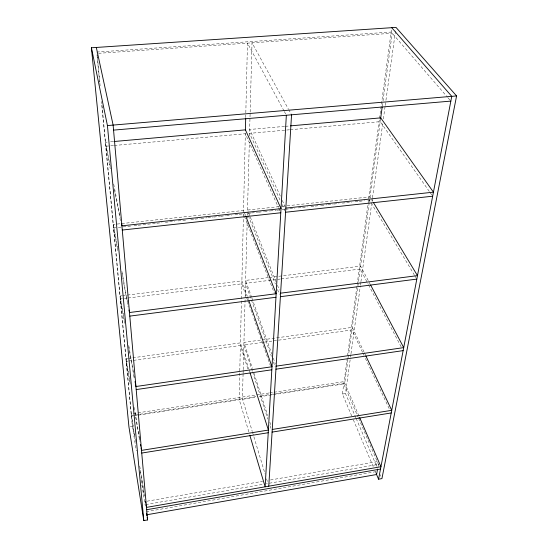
<?xml version="1.0" encoding="UTF-8"?>
<svg xmlns="http://www.w3.org/2000/svg" width="548" height="548" viewBox="0 0 548 548"><rect width="100%" height="100%" fill="white"/><g stroke="black" fill="none" stroke-linecap="round" stroke-linejoin="round"><path stroke-width="0.41" stroke-dasharray="2.74 2.06" d="M245.353 133.006L239.12 399.197L248.847 431.954M245.71 117.601L247.456 43.134L283.919 110.744M243.086 373.887L242.415 398.697L252.265 431.406M243.107 373.037L243.175 370.469M243.196 369.612L247.189 221.618M247.285 218.193L247.354 215.631M247.374 214.775L249.34 142.062M249.498 136.068L250.121 112.97M250.148 112.121L252.018 42.826L288.262 108.805M351.693 415.918L342.404 394.046L379.401 119.272M379.517 118.43L391.635 28.414M369.208 202.705L344.74 383.168L259.259 396.142M369.325 201.856L369.784 198.465M369.9 197.623L380.613 118.621M382.305 106.12L382.881 101.88M382.997 101.038L392.19 33.257L97.044 53.403L97.291 55.965M355.858 417.754L345.493 393.567L350.398 357.967M350.514 357.118L350.871 354.577M350.987 353.727L360.337 285.919M360.454 285.076L360.803 282.528M360.92 281.686L371.558 204.548M372.024 201.157L372.38 198.616M372.496 197.766L382.901 122.334M383.367 118.943L385.121 106.23M385.237 105.38L385.819 101.14M385.936 100.298L395.526 30.791M376.408 466.28L377.277 461.594L268.479 480.308M378.038 466.718L378.476 464.375L266.376 483.74M146.234 511.709L375.394 471.746M147.022 501.201L262.574 481.322M145.837 504.564L262.999 484.322M130.321 426.769L132.369 426.454L101.455 101.435M342.404 394.046L345.493 393.567M268.883 393.005L131.171 413.85L134.897 436.605M269.726 392.882L273.11 392.368M273.952 392.238L344.076 381.627L358.954 415.98M139.069 414.384L131.452 415.542L101.818 103.682M139.911 414.254L255.868 396.656M137.322 415.295L131.397 416.192L134.979 438.099M138.165 415.165L255.772 397.3M259.156 396.786L343.76 383.929L356.906 414.391M127.992 361.132L126.3 361.365L130.129 384.08M128.835 361.009L240.373 345.487L247.922 369.133M127.746 358.488L126.054 358.721L130.164 383.107M128.595 358.371L131.986 357.899M132.828 357.782L240.435 342.87L248.792 368.948M121.779 295.762L120.087 295.975L124.341 320.285M122.629 295.66L241.887 280.864L247.237 296.112M268.438 277.569L245.607 280.405L251.594 297.228M269.28 277.466L360.611 266.136L370.188 284.241M127.17 298.126L120.375 298.975L124.622 323.306M128.02 298.016L241.819 283.823L247.429 299.893M280.357 279.014L245.525 283.357L271.397 356.358M281.206 278.911L360.214 269.054L368.167 284.159M130.595 226.071L113.621 227.906L117.779 250.587M133.993 225.701L137.384 225.331M138.233 225.242L156.057 223.31M156.899 223.221L161.996 222.666M165.386 222.296L168.784 221.933M169.633 221.837L174.723 221.289M178.121 220.919L187.45 219.906M190.848 219.543L194.239 219.173M195.088 219.084L200.178 218.529M201.027 218.44L206.973 217.796M207.815 217.7L212.912 217.152M213.761 217.056L219.7 216.412M220.549 216.323L225.639 215.768M226.488 215.679L231.578 215.124M234.976 214.761L238.366 214.391M239.216 214.302L243.456 213.843L244.079 215.433M250.806 213.042L247.415 213.412L248.039 215.001M251.655 212.953L257.594 212.309M258.437 212.22L263.526 211.665M264.376 211.576L269.465 211.021M270.315 210.932L276.254 210.288M277.103 210.192L284.734 209.37M285.583 209.274L288.974 208.911M289.824 208.815L294.913 208.267M298.304 207.898L301.695 207.528M302.544 207.439L307.634 206.884M311.031 206.521L314.422 206.151M315.271 206.062L320.361 205.507M321.203 205.418L327.142 204.774M327.992 204.685L333.081 204.13M333.931 204.041L339.02 203.486M342.411 203.116L345.802 202.753M346.651 202.657L351.741 202.109M355.131 201.739L358.529 201.376M359.378 201.28L364.468 200.732M367.859 200.363L369.551 200.178L414.192 274.719M278.98 206.658L247.504 210.042L248.45 212.419M282.384 206.288L370.003 196.869L372.64 201.239M107.182 142.11L105.49 142.261L110.251 166.496M110.573 141.809L113.121 141.59M284.563 126.389L249.676 129.479L280.864 197.328M285.412 126.314L289.666 125.937M113.518 145.542L105.867 146.227L110.299 168.859M114.368 145.467L245.333 133.739L278.35 207.343M289.44 129.787L249.573 133.356L280.281 200.643M290.289 129.712L380.202 121.656L429.721 192.026M96.756 52.06L391.149 32.051L447.504 97.222M448.059 97.873L450.846 101.099M430.214 192.725L431.687 194.814M414.63 275.445L415.939 277.637M288.673 109.552L291.146 114.053M284.323 111.491L285.94 114.498M368.564 284.912L401.157 346.843M363.988 351.946L352.309 327.368L243.935 342.384L252.402 368.427M364.351 352.713L365.448 355.022M362.502 352.241L351.96 329.958L243.86 345L252.306 371.051M362.865 353.008L363.954 355.316M365.413 358.392L389.772 409.883M282.282 200.41L285.118 206.575M282.049 204.514L284.871 210.699M278.699 208.117L280.09 211.22M357.241 415.172L358.255 417.514M358.591 418.295L378.812 465.149M356.193 418.535L376.586 466.122M380.264 474.705L380.935 476.267M353.35 419.83L373.25 466.704M375.243 471.39L375.983 473.136M248.765 213.206L250.025 216.378M250.34 217.166L276.199 282.083M277.459 285.255L279.35 290.002M248.354 215.789L275.37 284.001M277.569 289.556L279.453 294.31M245.401 215.227L243.538 210.466L113.299 224.475L117.765 248.799M244.387 216.227L274.411 293.29M251.881 298.03L271.856 354.124M273.281 358.132L275.274 363.742M273.39 361.968L275.096 366.783M247.518 296.92L248.641 300.126M247.71 300.694L252.758 315.155M253.875 318.367L270.417 365.776M253.991 373.304L267.753 415.624M269.869 422.131L271.192 426.2M252.566 371.866L267.862 419.083M269.979 425.597L271.294 429.666M249.059 369.763L249.84 372.208M252.512 432.221L265.074 473.924M266.554 478.829L267.78 482.918M113.696 184.046L120.265 217.474M114.402 189.814L120.635 221.673M121.923 271.438L127.472 301.626M121.937 273.267L128.095 306.873M128.746 345.439L133.876 374.777M134.027 375.613L134.322 377.291M128.725 346.795L134.294 378.682M134.274 407.5L139.377 437.777M139.521 438.612L139.802 440.297M134.938 412.678L139.754 441.284M139.726 466.101L140.274 469.472M140.411 470.314L144.549 495.598M135.116 438.948L135.664 442.318M140.487 471.807L144.48 496.248M132.369 426.454L136.342 450.874M141.137 480.349L145.247 505.619M97.373 56.814L99.798 82.378M99.88 83.228L100.12 85.783M97.044 55.115L99.64 82.371"/><path stroke-width="0.82" d="M245.415 130.438L245.696 118.457M286.344 115.251L265.143 486.816L249.82 435.228M268.767 486.192L291.557 114.799M380.586 118.827L382.196 106.963M377.599 469.061L376.572 474.527L146.734 514.778L146.583 513.072M96.318 47.45L113.121 125.088L147.576 519.936L143.802 520.6L128.958 426.981L91.413 47.779L395.992 27.4L456.587 95.934L381.935 478.61L378.558 479.205L451.758 96.338L391.731 27.688M146.686 509.729L380.497 469.054M272.246 429.454L391.724 410.322L365.811 355.789M141.74 453.059L268.232 432.728M272.089 432.105L391.224 412.959M136.199 389.587L271.822 369.79M275.945 369.188L403.143 350.624M276.13 366.146L403.718 347.617L370.592 284.994M129.787 316.114L275.959 297.263M280.391 296.694L416.816 279.103M280.61 293.166L417.48 275.637L373.517 202.698M122.279 230.05L280.781 212.768M285.577 212.247L432.667 196.205M285.83 208.117L433.441 192.163L380.716 117.868L290.522 125.862M113.97 141.514L245.429 129.855L281.021 208.637L121.909 225.831L121.416 223.324M91.413 47.779L107.435 125.567L456.587 95.934M113.559 130.116L450.846 101.099M359.632 417.542L380.942 466.738L146.48 507.393L146.069 504.866M376.236 473.732L378.558 479.205M245.71 216.022L276.165 293.742L129.479 312.531L129.013 310.017M248.922 300.927L271.993 366.749L135.931 386.518L135.637 384.84M250.1 373.024L268.383 430.07L141.507 450.388L141.083 447.867M135.055 381.483L135.342 383.162M140.514 444.503L140.795 446.182M145.515 501.495L145.789 503.18M146.617 514.038L146.891 515.723M147.165 517.408L147.576 519.936M107.435 125.567L143.802 520.6"/></g></svg>
